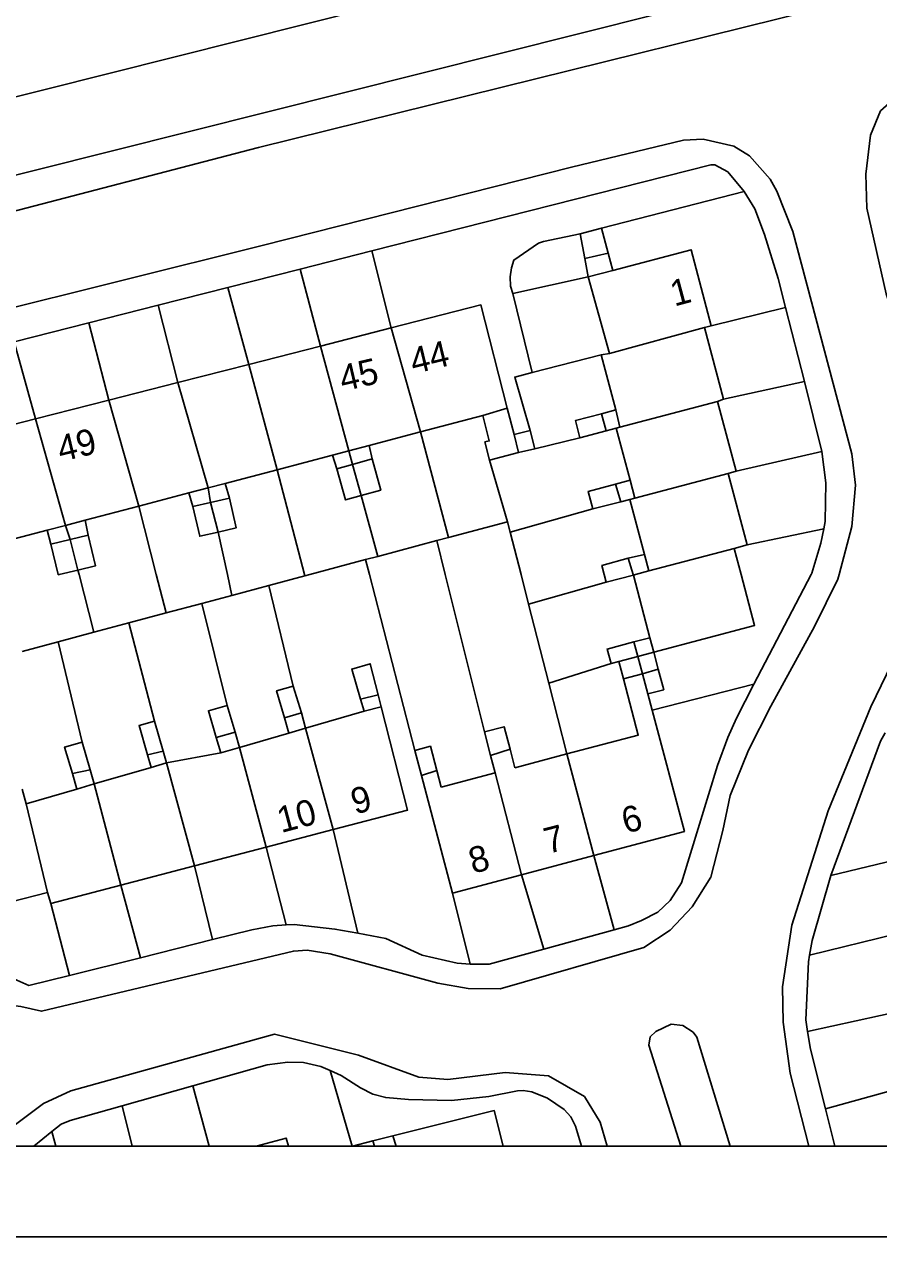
# Model space of a CAD drawing. Extents: x 313394 to 313988, y 234637 to 235057.
# Drawn here: x 313644.5 to 313710.4, y 234637.3 to 234730.8 of the extents above; entities that cross this region are included whole.
import ezdxf

# ---------------------------------------------------------------- set-up
doc = ezdxf.new("R2010")
doc.units = 0
for name, color, linetype in [('OSi_BASEMAP', 7, 'Continuous'), ('SMO_BOUNDARY', 7, 'Continuous'), ('SMO_FILL', 7, 'Continuous'), ('SMO_PAPER_MARGINS', 7, 'Continuous'), ('SMO_TITLE', 7, 'Continuous')]:
    doc.layers.add(name, color=color, linetype=linetype)

msp = doc.modelspace()

# ---------------------------------------------------------------- linework, layer by layer
at = {"layer": 'OSi_BASEMAP'}
for points in [[(313707.959, 234751.221), (313709.972, 234742.814), (313706.133, 234741.895), (313706.351, 234740.985), (313640.95, 234724.509), (313640.765, 234725.282), (313637.457, 234724.49), (313636.208, 234729.705)], [(313723.377, 234739.2), (313639.16, 234718.032)], [(313628.379, 234731.183), (313628.073, 234730.672), (313627.772, 234729.936), (313627.572, 234727.835), (313627.673, 234727.254), (313630.716, 234718.691), (313631.677, 234717.09), (313632.898, 234715.77), (313634.378, 234715.09), (313636.84, 234714.89), (313641.602, 234715.872), (313662.531, 234721.318), (313724.023, 234736.576)], [(313731.324, 234724.114), (313728.703, 234723.554), (313730.966, 234712.489), (313730.866, 234710.508), (313730.186, 234709.467), (313729.266, 234708.407), (313727.826, 234707.746), (313718.021, 234704.863), (313716.04, 234704.922), (313713.879, 234705.722), (313711.678, 234707.883), (313710.957, 234710.024), (313709.455, 234716.647), (313709.394, 234719.268), (313709.754, 234722.289), (313710.514, 234724.15), (313712.874, 234726.252), (313717.516, 234727.694), (313725.712, 234729.709)], [(313600, 234693.675), (313611.73, 234700.478), (313615.672, 234701.899), (313619.914, 234703.061), (313662.813, 234713.755), (313686.683, 234719.803), (313695.327, 234721.906), (313696.847, 234721.966), (313699.209, 234721.427), (313700.409, 234720.687), (313702.011, 234718.886), (313702.511, 234717.966), (313703.752, 234714.844), (313708.298, 234697.677), (313708.579, 234695.256), (313708.299, 234692.074), (313707.316, 234688.372)], [(313671.275, 234713.344), (313697.428, 234719.986), (313697.748, 234719.986)], [(313697.748, 234719.986), (313698.729, 234719.446), (313700.01, 234717.945)], [(313688.995, 234715.111), (313700.01, 234717.945)], [(313700.01, 234717.945), (313700.831, 234716.585), (313701.571, 234714.624), (313702.613, 234711.222), (313703.188, 234708.98)], [(313687.358, 234714.677), (313688.995, 234715.111)], [(313688.995, 234715.111), (313689.507, 234713.182)], [(313682.163, 234710.058), (313681.983, 234710.618), (313681.946, 234711.351), (313682.039, 234712.05), (313682.222, 234712.639), (313684.143, 234713.94), (313684.523, 234714.08), (313687.358, 234714.677)], [(313687.704, 234712.758), (313687.358, 234714.677)], [(313665.762, 234711.944), (313671.275, 234713.344)], [(313671.275, 234713.344), (313672.776, 234707.403)], [(313687.704, 234712.758), (313689.507, 234713.182)], [(313687.704, 234712.758), (313689.507, 234713.182)], [(313689.507, 234713.182), (313689.863, 234711.839)], [(313689.863, 234711.839), (313695.899, 234713.439), (313697.452, 234707.575)], [(313660.178, 234710.526), (313665.762, 234711.944)], [(313665.762, 234711.944), (313667.313, 234706.008)], [(313687.96, 234711.334), (313687.704, 234712.758)], [(313682.163, 234710.058), (313687.96, 234711.334)], [(313687.96, 234711.334), (313689.863, 234711.839)], [(313687.96, 234711.334), (313689.863, 234711.839)], [(313689.617, 234705.432), (313687.96, 234711.334)], [(313654.788, 234709.157), (313660.178, 234710.526)], [(313660.178, 234710.526), (313661.779, 234704.592)], [(313683.655, 234703.961), (313682.163, 234710.058)], [(313649.454, 234707.803), (313654.788, 234709.157)], [(313654.788, 234709.157), (313656.302, 234703.188)], [(313672.776, 234707.403), (313679.693, 234709.175), (313681.729, 234701.22)], [(313697.452, 234707.575), (313703.188, 234708.98)], [(313703.188, 234708.98), (313704.654, 234703.264)], [(313643.687, 234706.338), (313649.454, 234707.803)], [(313649.454, 234707.803), (313650.984, 234701.83)], [(313667.313, 234706.008), (313672.776, 234707.403)], [(313672.776, 234707.403), (313675.04, 234699.377)], [(313689.617, 234705.432), (313696.937, 234707.438)], [(313696.937, 234707.438), (313697.452, 234707.575)], [(313696.937, 234707.438), (313698.412, 234701.914)], [(313643.687, 234706.338), (313645.337, 234700.386)], [(313661.779, 234704.592), (313667.313, 234706.008)], [(313667.313, 234706.008), (313669.493, 234697.916)], [(313688.967, 234705.325), (313689.617, 234705.432)], [(313656.302, 234703.188), (313661.779, 234704.592)], [(313661.779, 234704.592), (313663.964, 234696.46)], [(313683.655, 234703.961), (313688.967, 234705.325)], [(313690.093, 234701.077), (313688.967, 234705.325)], [(313683.499, 234699.497), (313682.304, 234703.614), (313683.655, 234703.961)], [(313650.984, 234701.83), (313656.302, 234703.188)], [(313656.302, 234703.188), (313658.651, 234695.061)], [(313698.412, 234701.914), (313704.654, 234703.264)], [(313704.654, 234703.264), (313705.996, 234697.853)], [(313645.337, 234700.386), (313650.984, 234701.83)], [(313650.984, 234701.83), (313653.31, 234693.655)], [(313690.42, 234699.736), (313697.941, 234701.73)], [(313698.412, 234701.914), (313697.941, 234701.73)], [(313697.941, 234701.73), (313699.371, 234696.336)], [(313679.836, 234700.64), (313681.729, 234701.22)], [(313681.729, 234701.22), (313682.251, 234699.178)], [(313687.334, 234698.918), (313686.98, 234700.252), (313688.982, 234700.783)], [(313688.982, 234700.783), (313690.093, 234701.077)], [(313688.982, 234700.783), (313689.365, 234699.456)], [(313690.42, 234699.736), (313690.093, 234701.077)], [(313640.024, 234699.024), (313645.337, 234700.386)], [(313645.337, 234700.386), (313647.649, 234692.164)], [(313679.836, 234700.64), (313675.04, 234699.377)], [(313680.367, 234697.184), (313680.004, 234698.603), (313680.336, 234698.688), (313679.836, 234700.64)], [(313675.04, 234699.377), (313671.084, 234698.335)], [(313675.04, 234699.377), (313677.203, 234691.234)], [(313682.251, 234699.178), (313683.499, 234699.497)], [(313682.251, 234699.178), (313682.597, 234697.787)], [(313682.251, 234699.178), (313682.597, 234697.787)], [(313683.499, 234699.497), (313683.862, 234698.078)], [(313683.862, 234698.078), (313687.334, 234698.918)], [(313689.365, 234699.456), (313687.334, 234698.918)], [(313690.13, 234699.659), (313689.365, 234699.456)], [(313690.13, 234699.659), (313690.42, 234699.736)], [(313690.13, 234699.659), (313690.42, 234699.736)], [(313691.194, 234695.646), (313690.13, 234699.659)], [(313669.493, 234697.916), (313668.253, 234697.589)], [(313671.084, 234698.335), (313669.493, 234697.916)], [(313669.493, 234697.916), (313669.799, 234696.869)], [(313671.297, 234697.288), (313671.084, 234698.335)], [(313683.862, 234698.078), (313682.597, 234697.787)], [(313668.253, 234697.589), (313663.964, 234696.46)], [(313668.57, 234696.525), (313668.253, 234697.589)], [(313669.799, 234696.869), (313671.297, 234697.288)], [(313671.297, 234697.288), (313671.967, 234694.892), (313670.444, 234694.466)], [(313682.597, 234697.787), (313680.367, 234697.184)], [(313681.746, 234692.449), (313680.367, 234697.184)], [(313699.371, 234696.336), (313705.996, 234697.853)], [(313705.996, 234697.853), (313706.298, 234695.436), (313706.258, 234692.451), (313706.144, 234691.897)], [(313663.964, 234696.46), (313659.964, 234695.407)], [(313663.964, 234696.46), (313666.077, 234688.372)], [(313668.57, 234696.525), (313669.799, 234696.869)], [(313670.444, 234694.466), (313669.24, 234694.13), (313668.57, 234696.525)], [(313669.799, 234696.869), (313670.444, 234694.466)], [(313669.799, 234696.869), (313670.444, 234694.466)], [(313691.559, 234694.266), (313698.76, 234696.175)], [(313699.371, 234696.336), (313698.76, 234696.175)], [(313698.76, 234696.175), (313700.223, 234690.655)], [(313659.964, 234695.407), (313658.651, 234695.061)], [(313660.29, 234694.269), (313659.964, 234695.407)], [(313688.315, 234693.447), (313687.959, 234694.788), (313690.061, 234695.345)], [(313690.061, 234695.345), (313691.194, 234695.646)], [(313690.061, 234695.345), (313690.483, 234693.98)], [(313691.559, 234694.266), (313691.194, 234695.646)], [(313657.167, 234694.67), (313653.31, 234693.655)], [(313658.651, 234695.061), (313657.167, 234694.67)], [(313657.471, 234693.613), (313657.167, 234694.67)], [(313658.651, 234695.061), (313658.838, 234693.928)], [(313658.838, 234693.928), (313660.29, 234694.269)], [(313660.29, 234694.269), (313660.823, 234691.979), (313659.415, 234691.652)], [(313670.444, 234694.466), (313671.73, 234689.77)], [(313691.181, 234694.166), (313690.483, 234693.98)], [(313691.181, 234694.166), (313691.559, 234694.266)], [(313691.181, 234694.166), (313691.559, 234694.266)], [(313692.304, 234689.928), (313691.181, 234694.166)], [(313653.31, 234693.655), (313649.16, 234692.562)], [(313653.31, 234693.655), (313654.654, 234688.372)], [(313657.471, 234693.613), (313658.838, 234693.928)], [(313659.415, 234691.652), (313658.003, 234691.323), (313657.471, 234693.613)], [(313658.838, 234693.928), (313659.415, 234691.652)], [(313658.838, 234693.928), (313659.415, 234691.652)], [(313681.952, 234691.639), (313688.315, 234693.447)], [(313690.483, 234693.98), (313688.315, 234693.447)], [(313649.16, 234692.562), (313647.649, 234692.164)], [(313649.391, 234691.406), (313649.16, 234692.562)], [(313677.203, 234691.234), (313681.746, 234692.449)], [(313681.746, 234692.449), (313681.952, 234691.639)], [(313646.246, 234691.794), (313642.201, 234690.729)], [(313647.649, 234692.164), (313646.246, 234691.794)], [(313646.52, 234690.724), (313646.246, 234691.794)], [(313647.649, 234692.164), (313647.996, 234691.075)], [(313647.996, 234691.075), (313649.391, 234691.406)], [(313649.391, 234691.406), (313649.955, 234689.033), (313648.612, 234688.714)], [(313659.415, 234691.652), (313660.134, 234688.372)], [(313681.952, 234691.639), (313682.785, 234688.372)], [(313700.223, 234690.655), (313706.144, 234691.897)], [(313706.144, 234691.897), (313705.918, 234690.793), (313705.219, 234688.472), (313705.167, 234688.372)], [(313706.144, 234691.897), (313705.918, 234690.793), (313705.219, 234688.472), (313705.167, 234688.372)], [(313646.52, 234690.724), (313647.996, 234691.075)], [(313647.079, 234688.372), (313646.52, 234690.724)], [(313647.996, 234691.075), (313648.612, 234688.714)], [(313647.996, 234691.075), (313648.612, 234688.714)], [(313671.73, 234689.77), (313676.284, 234690.988)], [(313676.284, 234690.988), (313677.203, 234691.234)], [(313676.284, 234690.988), (313676.936, 234688.372)], [(313692.644, 234688.646), (313699.227, 234690.391)], [(313700.223, 234690.655), (313699.227, 234690.391)], [(313699.227, 234690.391), (313699.763, 234688.372)], [(313666.499, 234688.372), (313670.801, 234689.522)], [(313670.801, 234689.522), (313671.73, 234689.77)], [(313670.801, 234689.522), (313671.097, 234688.372)], [(313689.203, 234688.372), (313689.021, 234689.058), (313691.059, 234689.641)], [(313691.059, 234689.641), (313692.304, 234689.928)], [(313691.059, 234689.641), (313691.438, 234688.372)], [(313692.644, 234688.646), (313692.304, 234689.928)], [(313648.612, 234688.714), (313647.17, 234688.372)], [(313648.612, 234688.714), (313648.7, 234688.372)], [(313691.616, 234688.372), (313692.644, 234688.646)], [(313691.616, 234688.372), (313692.644, 234688.646)], [(313707.316, 234688.372), (313707.22, 234688.012), (313705.42, 234684.35), (313702.059, 234678.206), (313700.339, 234674.824), (313698.919, 234671.322), (313698.359, 234668.621), (313697.42, 234665.019), (313696, 234662.717), (313694.279, 234660.916), (313692.258, 234659.595), (313681.174, 234656.388), (313678.712, 234656.409), (313676.371, 234656.83), (313668.067, 234659.09), (313666.286, 234659.369), (313665.225, 234659.309), (313645.797, 234654.663), (313644.196, 234655.043), (313641.795, 234655.302), (313633.811, 234653.197), (313632.851, 234652.139), (313632.591, 234650.038), (313633.029, 234648.286)], [(313647.17, 234688.372), (313647.084, 234688.351), (313647.079, 234688.372)], [(313648.7, 234688.372), (313649.843, 234683.917)], [(313654.654, 234688.372), (313655.409, 234685.406)], [(313660.134, 234688.372), (313660.487, 234686.764)], [(313663.337, 234687.526), (313666.104, 234688.266)], [(313666.077, 234688.372), (313666.104, 234688.266)], [(313666.104, 234688.266), (313666.499, 234688.372)], [(313671.097, 234688.372), (313674.588, 234674.795)], [(313676.936, 234688.372), (313679.961, 234676.22)], [(313682.785, 234688.372), (313683.372, 234686.072)], [(313683.372, 234686.072), (313689.361, 234687.776)], [(313689.361, 234687.776), (313689.203, 234688.372)], [(313691.451, 234688.327), (313689.361, 234687.776)], [(313691.438, 234688.372), (313691.451, 234688.327)], [(313691.451, 234688.327), (313691.616, 234688.372)], [(313691.451, 234688.327), (313691.616, 234688.372)], [(313692.732, 234683.497), (313691.451, 234688.327)], [(313699.763, 234688.372), (313700.805, 234684.44), (313693.028, 234682.378)], [(313705.167, 234688.372), (313700.752, 234679.909)], [(313705.167, 234688.372), (313700.752, 234679.909)], [(313704.974, 234644.259), (313703.546, 234649.893), (313703.005, 234653.814), (313702.964, 234656.556), (313703.664, 234661.298), (313706.483, 234670.123), (313709.763, 234678.148), (313711.783, 234682.29), (313713.283, 234685.112), (313714.406, 234688.372)], [(313658.16, 234686.141), (313660.487, 234686.764)], [(313660.487, 234686.764), (313663.337, 234687.526)], [(313663.337, 234687.526), (313665.221, 234679.757)], [(313655.409, 234685.406), (313658.16, 234686.141)], [(313658.16, 234686.141), (313660.124, 234678.274)], [(313683.372, 234686.072), (313684.926, 234679.977)], [(313652.543, 234684.639), (313655.409, 234685.406)], [(313647.077, 234683.178), (313649.843, 234683.917)], [(313649.843, 234683.917), (313652.543, 234684.639)], [(313652.543, 234684.639), (313654.503, 234677.063)], [(313644.311, 234682.438), (313647.077, 234683.178)], [(313647.077, 234683.178), (313648.929, 234675.441)], [(313689.727, 234681.503), (313689.43, 234682.622), (313691.488, 234683.168)], [(313691.488, 234683.168), (313692.732, 234683.497)], [(313691.488, 234683.168), (313691.794, 234682.045)], [(313692.732, 234683.497), (313693.028, 234682.378)], [(313690.324, 234681.661), (313691.794, 234682.045)], [(313690.324, 234681.661), (313691.794, 234682.045)], [(313691.794, 234682.045), (313693.028, 234682.378)], [(313691.794, 234682.045), (313692.16, 234680.709)], [(313693.028, 234682.378), (313693.376, 234681.066)], [(313670.408, 234678.749), (313669.733, 234681.071), (313671.151, 234681.484), (313671.764, 234679.075)], [(313684.926, 234679.977), (313689.727, 234681.503)], [(313690.324, 234681.661), (313689.727, 234681.503)], [(313690.68, 234680.318), (313690.324, 234681.661)], [(313692.16, 234680.709), (313693.376, 234681.066)], [(313693.376, 234681.066), (313693.797, 234679.48), (313692.572, 234679.152)], [(313686.317, 234674.522), (313691.829, 234675.983), (313690.68, 234680.318)], [(313690.68, 234680.318), (313692.16, 234680.709)], [(313692.16, 234680.709), (313692.572, 234679.152)], [(313692.16, 234680.709), (313692.572, 234679.152)], [(313664.534, 234677.301), (313663.928, 234679.381), (313665.221, 234679.757)], [(313665.221, 234679.757), (313665.861, 234677.703)], [(313684.926, 234679.977), (313686.317, 234674.522)], [(313700.752, 234679.909), (313699.398, 234677.285), (313698.738, 234675.784), (313697.938, 234673.623), (313695.159, 234664.578), (313694.279, 234663.217), (313693.338, 234662.317), (313692.078, 234661.656), (313691.077, 234661.256), (313689.983, 234660.954)], [(313692.902, 234677.909), (313700.752, 234679.909)], [(313659.277, 234675.787), (313658.676, 234677.852), (313660.124, 234678.274)], [(313660.124, 234678.274), (313660.725, 234676.206)], [(313670.408, 234678.749), (313671.764, 234679.075)], [(313670.408, 234678.749), (313671.764, 234679.075)], [(313670.676, 234677.828), (313670.408, 234678.749)], [(313671.764, 234679.075), (313671.997, 234678.16)], [(313692.572, 234679.152), (313692.902, 234677.909)], [(313664.534, 234677.301), (313665.861, 234677.703)], [(313664.534, 234677.301), (313665.861, 234677.703)], [(313664.872, 234676.139), (313664.534, 234677.301)], [(313665.861, 234677.703), (313666.165, 234676.515)], [(313666.165, 234676.515), (313670.676, 234677.828)], [(313671.997, 234678.16), (313674.027, 234670.176), (313668.294, 234668.679)], [(313670.676, 234677.828), (313671.997, 234678.16)], [(313670.676, 234677.828), (313671.997, 234678.16)], [(313692.902, 234677.909), (313695.39, 234668.526), (313688.401, 234666.673)], [(313653.977, 234674.46), (313653.32, 234676.719), (313654.503, 234677.063)], [(313654.503, 234677.063), (313655.183, 234674.73)], [(313664.872, 234676.139), (313666.165, 234676.515)], [(313664.872, 234676.139), (313666.165, 234676.515)], [(313666.165, 234676.515), (313668.294, 234668.679)], [(313666.165, 234676.515), (313668.294, 234668.679)], [(313679.961, 234676.22), (313681.481, 234676.622), (313681.942, 234674.88)], [(313648.176, 234673.001), (313647.58, 234675.048), (313648.929, 234675.441)], [(313648.929, 234675.441), (313649.553, 234673.3)], [(313659.277, 234675.787), (313660.725, 234676.206)], [(313659.277, 234675.787), (313660.725, 234676.206)], [(313659.619, 234674.61), (313659.277, 234675.787)], [(313660.725, 234676.206), (313661.067, 234675.031)], [(313661.067, 234675.031), (313664.872, 234676.139)], [(313680.444, 234674.397), (313679.961, 234676.22)], [(313706.689, 234665.138), (313710.524, 234675.507), (313710.868, 234676.163)], [(313653.977, 234674.46), (313655.183, 234674.73)], [(313653.977, 234674.46), (313655.183, 234674.73)], [(313655.183, 234674.73), (313655.446, 234673.826)], [(313655.446, 234673.826), (313659.619, 234674.61)], [(313659.619, 234674.61), (313661.067, 234675.031)], [(313659.619, 234674.61), (313661.067, 234675.031)], [(313661.067, 234675.031), (313663.133, 234667.332)], [(313661.067, 234675.031), (313663.133, 234667.332)], [(313674.588, 234674.795), (313675.795, 234675.114), (313676.292, 234673.239)], [(313675.101, 234672.86), (313674.588, 234674.795)], [(313680.444, 234674.397), (313681.942, 234674.88)], [(313681.942, 234674.88), (313682.318, 234673.462)], [(313682.318, 234673.462), (313686.317, 234674.522)], [(313686.317, 234674.522), (313688.401, 234666.673)], [(313686.317, 234674.522), (313688.401, 234666.673)], [(313654.262, 234673.482), (313653.977, 234674.46)], [(313654.262, 234673.482), (313655.446, 234673.826)], [(313654.262, 234673.482), (313655.446, 234673.826)], [(313655.446, 234673.826), (313657.596, 234665.886)], [(313655.446, 234673.826), (313657.596, 234665.886)], [(313680.799, 234673.059), (313680.444, 234674.397)], [(313648.176, 234673.001), (313649.553, 234673.3)], [(313648.176, 234673.001), (313649.553, 234673.3)], [(313648.522, 234671.811), (313648.176, 234673.001)], [(313649.553, 234673.3), (313649.872, 234672.204)], [(313649.872, 234672.204), (313654.262, 234673.482)], [(313675.101, 234672.86), (313676.292, 234673.239)], [(313677.506, 234663.785), (313675.101, 234672.86)], [(313676.292, 234673.239), (313676.632, 234671.954)], [(313676.632, 234671.954), (313680.799, 234673.059)], [(313680.799, 234673.059), (313682.832, 234665.197)], [(313680.799, 234673.059), (313682.832, 234665.197)], [(313644.297, 234671.804), (313644.625, 234670.677)], [(313644.625, 234670.677), (313648.522, 234671.811)], [(313648.522, 234671.811), (313649.872, 234672.204)], [(313648.522, 234671.811), (313649.872, 234672.204)], [(313649.872, 234672.204), (313651.914, 234664.402)], [(313649.872, 234672.204), (313651.914, 234664.402)], [(313644.625, 234670.677), (313646.264, 234663.824)], [(313644.625, 234670.677), (313646.264, 234663.824)], [(313668.294, 234668.679), (313663.133, 234667.332)], [(313668.294, 234668.679), (313670.201, 234660.685)], [(313663.133, 234667.332), (313657.596, 234665.886)], [(313663.133, 234667.332), (313664.669, 234661.325)], [(313688.401, 234666.673), (313682.832, 234665.197)], [(313688.401, 234666.673), (313689.983, 234660.954)], [(313706.689, 234665.138), (313712.349, 234666.511)], [(313657.596, 234665.886), (313651.914, 234664.402)], [(313657.596, 234665.886), (313658.987, 234660.189)], [(313682.832, 234665.197), (313677.506, 234663.785)], [(313682.832, 234665.197), (313684.54, 234659.453)], [(313705.051, 234658.984), (313705.245, 234660.118), (313706.689, 234665.138)], [(313651.914, 234664.402), (313646.506, 234662.99)], [(313651.914, 234664.402), (313653.422, 234658.797)], [(313646.264, 234663.824), (313640.618, 234662.384)], [(313646.506, 234662.99), (313646.264, 234663.824)], [(313677.506, 234663.785), (313678.87, 234658.299)], [(313646.506, 234662.99), (313647.947, 234657.424)], [(313664.669, 234661.325), (313663.644, 234661.25), (313662.023, 234660.949), (313658.987, 234660.189)], [(313670.201, 234660.685), (313668.426, 234661.011), (313665.285, 234661.367), (313664.669, 234661.325)], [(313678.87, 234658.299), (313677.872, 234658.371), (313675.15, 234658.991), (313672.349, 234660.291), (313670.201, 234660.685)], [(313689.983, 234660.954), (313684.54, 234659.453)], [(313705.051, 234658.984), (313711.749, 234660.648)], [(313658.987, 234660.189), (313653.422, 234658.797)], [(313658.987, 234660.189), (313653.422, 234658.797)], [(313653.422, 234658.797), (313647.947, 234657.424)], [(313653.422, 234658.797), (313647.947, 234657.424)], [(313684.54, 234659.453), (313680.333, 234658.292), (313678.87, 234658.299)], [(313704.884, 234653.107), (313704.766, 234653.995), (313704.965, 234658.477), (313705.051, 234658.984)], [(313647.947, 234657.424), (313644.816, 234656.644), (313642.475, 234657.683), (313641.929, 234657.542)], [(313647.947, 234657.424), (313644.816, 234656.644), (313642.475, 234657.683), (313641.929, 234657.542)], [(313704.884, 234653.107), (313712.388, 234654.735)], [(313695.105, 234644.259), (313692.64, 234652.051), (313692.76, 234652.692), (313693.18, 234653.092), (313694.361, 234653.673), (313695.261, 234653.553), (313696.062, 234653.053), (313696.342, 234652.673), (313698.913, 234644.259)], [(313706.271, 234647.142), (313705.106, 234651.734), (313704.884, 234653.107)], [(313637.583, 234644.259), (313643.678, 234645.858), (313645.958, 234647.539), (313648.059, 234648.52), (313663.766, 234652.886), (313670.249, 234651.266), (313674.892, 234649.566), (313677.153, 234649.407), (313681.575, 234649.948), (313684.897, 234649.669), (313687.679, 234648.088), (313688.9, 234646.108), (313689.426, 234644.259)], [(313657.46, 234648.903), (313663.206, 234650.524), (313664.807, 234650.725), (313666.007, 234650.705), (313667.348, 234650.405), (313668.074, 234650.08)], [(313668.074, 234650.08), (313668.909, 234649.705), (313670.41, 234648.745), (313671.351, 234648.265), (313672.351, 234648.005), (313674.112, 234647.865), (313677.434, 234647.786), (313680.315, 234648.087), (313682.516, 234648.528), (313682.956, 234648.548), (313683.617, 234648.448), (313684.837, 234647.968), (313686.118, 234647.085), (313686.618, 234646.507), (313686.979, 234645.807), (313687.452, 234644.259)], [(313668.074, 234650.08), (313669.762, 234644.259)], [(313652.015, 234647.366), (313657.46, 234648.903)], [(313657.46, 234648.903), (313658.743, 234644.259)], [(313706.271, 234647.142), (313712.039, 234648.735)], [(313646.59, 234645.388), (313647.319, 234645.939), (313648.02, 234646.239), (313652.015, 234647.366)], [(313652.015, 234647.366), (313652.793, 234644.259)], [(313672.903, 234645.042), (313680.718, 234646.997), (313681.403, 234644.259)], [(313707.002, 234644.259), (313706.271, 234647.142)], [(313645.196, 234644.259), (313646.59, 234645.388)], [(313645.196, 234644.259), (313646.59, 234645.388)], [(313646.59, 234645.388), (313646.905, 234644.259)], [(313662.356, 234644.259), (313664.677, 234644.872), (313664.839, 234644.259)], [(313669.777, 234644.259), (313671.368, 234644.658)], [(313671.368, 234644.658), (313672.903, 234645.042)], [(313671.368, 234644.658), (313671.483, 234644.259)], [(313672.903, 234645.042), (313673.167, 234644.259)]]:
    msp.add_lwpolyline(points, dxfattribs=at)
at = {"layer": 'SMO_BOUNDARY'}
msp.add_lwpolyline([(313724.023, 234736.576), (313662.531, 234721.318), (313641.602, 234715.872)], dxfattribs=at)
at = {"layer": 'SMO_FILL'}
msp.add_lwpolyline([(313724.023, 234736.576), (313662.531, 234721.318), (313641.602, 234715.872)], dxfattribs=at)
at = {"layer": 'SMO_PAPER_MARGINS'}
msp.add_lwpolyline([(313393.607, 235057.259), (313987.607, 235057.259), (313987.607, 234637.259), (313393.607, 234637.259)], close=True, dxfattribs=at)
at = {"layer": 'SMO_TITLE'}
msp.add_lwpolyline([(313400.607, 235050.259), (313980.607, 235050.259), (313980.607, 234644.259), (313400.607, 234644.259)], close=True, dxfattribs=at)

# ---------------------------------------------------------------- texts
at = {"layer": 'OSi_BASEMAP'}
for s, rotation, p in [('1 ', 14.99998, (313694.614, 234709.047)), ('44', 13.6196, (313674.5, 234703.833)), ('45', 13.22006, (313669.038, 234702.491)), ('49', 13.56342, (313647.289, 234697.064)), ('9 ', 15.26725, (313669.985, 234669.835)), ('10', 14.91789, (313664.283, 234668.413)), ('6 ', 14.94355, (313690.856, 234668.359)), ('7 ', 14.38214, (313684.853, 234666.797)), ('8 ', 15.95753, (313679.091, 234665.255))]:
    msp.add_text(s, height=2, rotation=rotation, dxfattribs=at).set_placement(p)

doc.saveas('drawing.dxf')
